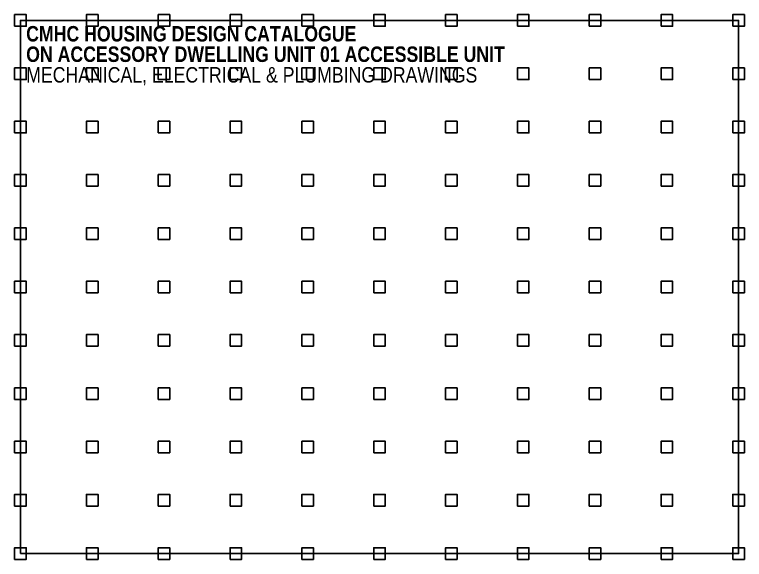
# Model space of a CAD drawing. Header units: millimetres. Extents: x -265298 to 39086, y 16803 to 136893.
# Drawn here: x -53547 to -15142, y 108243 to 136893 of the extents above; entities that cross this region are included whole.
import ezdxf

# ---------------------------------------------------------------- set-up
doc = ezdxf.new("R2010")
doc.units = ezdxf.units.MM
doc.header["$LTSCALE"] = 25
doc.layers.add('schedules_symbols_notes$0$T-TLB', color=11, linetype='Continuous')
doc.styles.add('schedules_symbols_notes$0$Arial Narrow_3', font='ARIALN.TTF', dxfattribs={"height": 1})

# ---------------------------------------------------------------- blocks, each defined once
blk = doc.blocks.new('*U318')
at = {"layer": 'Defpoints'}
blk.add_lwpolyline([(-304.8, -304.8), (304.8, -304.8), (304.8, 304.8), (-304.8, 304.8)], close=True, dxfattribs=at)
blk = doc.blocks.new('*U322')
at = {"layer": 'Defpoints', "color": 0, "linetype": 'ByBlock', "lineweight": -2, "transparency": 16777216}
for p in [(0, 28041), (3780, 28041), (7559, 28041), (11339, 28041), (15118, 28041), (18898, 28041), (22677, 28041), (26457, 28041), (30236, 28041), (34016, 28041), (37795, 28041), (0, 25237), (3780, 25237), (7559, 25237), (11339, 25237), (15118, 25237), (18898, 25237), (22677, 25237), (26457, 25237), (30236, 25237), (34016, 25237), (37795, 25237), (0, 22433), (3780, 22433), (7559, 22433), (11339, 22433), (15118, 22433), (18898, 22433), (22677, 22433), (26457, 22433), (30236, 22433), (34016, 22433), (37795, 22433), (0, 19629), (3780, 19629), (7559, 19629), (11339, 19629), (15118, 19629), (18898, 19629), (22677, 19629), (26457, 19629), (30236, 19629), (34016, 19629), (37795, 19629), (0, 16825), (3780, 16825), (7559, 16825), (11339, 16825), (15118, 16825), (18898, 16825), (22677, 16825), (26457, 16825), (30236, 16825), (34016, 16825), (37795, 16825), (0, 14021), (3780, 14021), (7559, 14021), (11339, 14021), (15118, 14021), (18898, 14021), (22677, 14021), (26457, 14021), (30236, 14021), (34016, 14021), (37795, 14021), (0, 11216), (3780, 11216), (7559, 11216), (11339, 11216), (15118, 11216), (18898, 11216), (22677, 11216), (26457, 11216), (30236, 11216), (34016, 11216), (37795, 11216), (0, 8412), (3780, 8412), (7559, 8412), (11339, 8412), (15118, 8412), (18898, 8412), (22677, 8412), (26457, 8412), (30236, 8412), (34016, 8412), (37795, 8412), (0, 5608), (3780, 5608), (7559, 5608), (11339, 5608), (15118, 5608), (18898, 5608), (22677, 5608), (26457, 5608), (30236, 5608), (34016, 5608), (37795, 5608), (0, 2804), (3780, 2804), (7559, 2804), (11339, 2804), (15118, 2804), (18898, 2804), (22677, 2804), (26457, 2804), (30236, 2804), (34016, 2804), (37795, 2804), (0, 0), (3780, 0), (7559, 0), (11339, 0), (15118, 0), (18898, 0), (22677, 0), (26457, 0), (30236, 0), (34016, 0), (37795, 0)]:
    blk.add_blockref('*U318', p, dxfattribs=at)

msp = doc.modelspace()

# ---------------------------------------------------------------- linework, layer by layer
at = {"layer": 'Defpoints', "color": 255}
msp.add_lwpolyline([(-53242, 108547), (-15447, 108547), (-15447, 136589), (-53242, 136589)], close=True, dxfattribs=at)

# ---------------------------------------------------------------- block references
at = {"layer": 'Defpoints'}
msp.add_blockref('*U322', (-53242, 108547), dxfattribs=at)

# ---------------------------------------------------------------- texts
at = {"layer": 'schedules_symbols_notes$0$T-TLB', "lineweight": 9, "char_height": 812.8, "attachment_point": 1, "style": 'schedules_symbols_notes$0$Arial Narrow_3'}
for s, insert, width in [('{\\fArial Narrow|b1|i0|c0|p34;CMHC HOUSING DESIGN CATALOGUE}', (-52938, 136292), 17340.84), ('{\\fArial Narrow|b1|i0|c0|p34;ON ACCESSORY DWELLING UNIT 01 ACCESSIBLE UNIT}', (-52938, 135216), 25178.87), ('MECHANICAL, ELECTRICAL & PLUMBING DRAWINGS', (-52938, 134132), 23704.08)]:
    msp.add_mtext(s, dxfattribs=dict(at, insert=insert, width=width))

doc.saveas('drawing.dxf')
